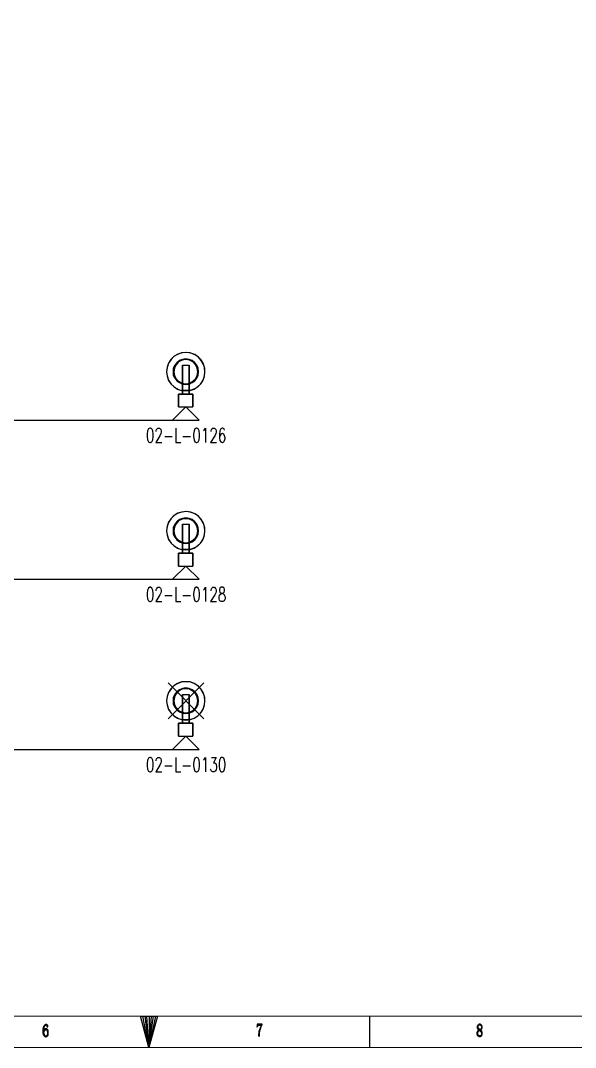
# Model space of a CAD drawing. Header units: inches. Extents: x 35 to 2894, y 23 to 617.
# Drawn here: x 1431.2 to 1607.4, y 22.8 to 348.9 of the extents above; entities that cross this region are included whole.
import ezdxf

# ---------------------------------------------------------------- set-up
doc = ezdxf.new("R2010")
doc.units = ezdxf.units.IN
doc.header["$MEASUREMENT"] = 0
doc.layers.add('Layer 1', color=7, linetype='Continuous')
doc.layers.add('LGT1', color=7, linetype='Continuous')
doc.styles.add('HZTXT', font='simplexs.shx', dxfattribs={"width": 0.7, "bigfont": 'hztxt.shx'})

msp = doc.modelspace()

# ---------------------------------------------------------------- hatches: boundary and pattern name
at = {"layer": 'Layer 1'}
for points in [[(1439.39, 30.1), (1439.12, 30.1), (1439.03, 30.01), (1438.95, 30.01), (1438.95, 29.92), (1438.86, 29.92), (1438.77, 29.83), (1438.68, 29.74), (1438.68, 29.65), (1438.59, 29.56), (1438.5, 29.48), (1438.5, 29.3), (1438.41, 29.21), (1438.41, 28.85), (1438.32, 28.76), (1438.32, 28.14), (1438.32, 27.96), (1438.32, 27.34), (1438.41, 27.25), (1438.41, 26.9), (1438.5, 26.81), (1438.5, 26.72), (1438.59, 26.72), (1438.59, 26.63), (1438.68, 26.54), (1438.68, 26.45), (1438.77, 26.36), (1439.21, 26.36), (1439.12, 26.36), (1439.03, 26.45), (1438.95, 26.45), (1438.95, 26.54), (1438.86, 26.63), (1438.77, 26.72), (1438.77, 26.9), (1438.68, 26.98), (1438.68, 27.34), (1438.59, 27.52), (1438.59, 27.78), (1438.68, 27.87), (1438.68, 28.05), (1438.59, 28.14), (1438.59, 28.59), (1438.68, 28.67), (1438.68, 29.39), (1438.77, 29.48), (1438.77, 29.56), (1438.86, 29.65), (1438.86, 29.74), (1438.95, 29.83), (1439.03, 29.83), (1439.12, 29.92), (1439.21, 29.92), (1439.3, 30.01), (1439.66, 30.01), (1439.57, 30.01), (1439.57, 30.1), (1439.48, 30.1)], [(1439.66, 30.01), (1439.3, 30.01), (1439.39, 30.01), (1439.48, 29.92), (1439.57, 29.83), (1439.57, 29.39), (1439.66, 29.39), (1439.84, 29.39), (1439.84, 29.48), (1439.84, 29.83), (1439.75, 29.92)], [(1507.89, 30.19), (1506.38, 30.19), (1506.29, 29.3), (1506.38, 29.3), (1506.38, 29.39), (1506.38, 29.48), (1506.47, 29.56), (1506.47, 29.65), (1506.56, 29.74), (1506.65, 29.83), (1506.74, 29.83), (1506.82, 29.92), (1507.8, 29.92), (1507.89, 30.01)], [(1507.8, 29.92), (1507.62, 29.92), (1507.62, 29.74), (1507.54, 29.65), (1507.54, 29.48), (1507.45, 29.39), (1507.36, 29.21), (1507.36, 29.12), (1507.27, 29.03), (1507.27, 28.85), (1507.18, 28.76), (1507.18, 28.59), (1507.09, 28.5), (1507.09, 28.32), (1507, 28.23), (1507, 28.05), (1506.91, 27.96), (1506.91, 27.7), (1506.82, 27.61), (1506.82, 27.43), (1506.82, 27.34), (1506.82, 27.25), (1506.74, 27.07), (1506.74, 26.54), (1506.82, 26.45), (1506.82, 26.36), (1506.91, 26.36), (1507, 26.36), (1507.09, 26.45), (1507.09, 27.78), (1507.18, 27.87), (1507.18, 28.23), (1507.27, 28.32), (1507.27, 28.41), (1507.36, 28.59), (1507.36, 28.85), (1507.45, 28.94), (1507.45, 29.03), (1507.54, 29.12), (1507.54, 29.3), (1507.62, 29.39), (1507.62, 29.56), (1507.71, 29.65), (1507.71, 29.74), (1507.8, 29.83)], [(1577.02, 30.19), (1576.84, 30.19), (1576.75, 30.1), (1576.57, 30.1), (1576.57, 30.01), (1576.48, 29.92), (1576.39, 29.92), (1576.39, 29.83), (1576.3, 29.74), (1576.3, 29.65), (1576.22, 29.56), (1576.22, 28.94), (1576.3, 28.85), (1576.3, 28.76), (1576.39, 28.67), (1576.39, 28.59), (1576.48, 28.5), (1576.57, 28.5), (1576.57, 28.41), (1576.66, 28.32), (1576.57, 28.23), (1576.84, 28.23), (1576.93, 28.14), (1577.02, 28.14), (1577.1, 28.05), (1577.19, 27.96), (1577.28, 27.87), (1577.37, 27.78), (1577.46, 27.7), (1577.55, 27.61), (1577.55, 27.25), (1577.64, 27.16), (1577.55, 26.98), (1577.55, 26.81), (1577.46, 26.72), (1577.46, 26.63), (1577.37, 26.54), (1577.28, 26.45), (1577.02, 26.45), (1576.57, 26.36), (1576.66, 26.36), (1576.75, 26.27), (1577.28, 26.27), (1577.37, 26.36), (1577.46, 26.45), (1577.55, 26.45), (1577.64, 26.54), (1577.64, 26.63), (1577.73, 26.72), (1577.73, 26.81), (1577.82, 26.98), (1577.82, 27.61), (1577.73, 27.78), (1577.73, 27.87), (1577.64, 27.87), (1577.64, 27.96), (1577.55, 28.05), (1577.55, 28.14), (1577.46, 28.23), (1577.37, 28.23), (1577.28, 28.32), (1577.37, 28.41), (1577.1, 28.41), (1577.02, 28.5), (1576.93, 28.59), (1576.84, 28.59), (1576.84, 28.67), (1576.75, 28.76), (1576.66, 28.76), (1576.66, 28.85), (1576.57, 28.94), (1576.48, 29.03), (1576.48, 29.21), (1576.39, 29.3), (1576.39, 29.39), (1576.48, 29.48), (1576.48, 29.74), (1576.57, 29.83), (1576.66, 29.92), (1576.75, 30.01), (1577.46, 30.01), (1577.37, 30.1), (1577.28, 30.1), (1577.19, 30.19)], [(1577.46, 30.01), (1577.02, 30.01), (1577.1, 30.01), (1577.28, 30.01), (1577.28, 29.92), (1577.37, 29.83), (1577.46, 29.74), (1577.46, 29.65), (1577.55, 29.56), (1577.55, 28.94), (1577.46, 28.85), (1577.46, 28.67), (1577.37, 28.59), (1577.28, 28.59), (1577.28, 28.5), (1577.19, 28.41), (1577.37, 28.41), (1577.46, 28.5), (1577.55, 28.5), (1577.55, 28.59), (1577.64, 28.67), (1577.64, 28.76), (1577.73, 28.85), (1577.73, 28.94), (1577.82, 29.03), (1577.82, 29.39), (1577.73, 29.56), (1577.73, 29.74), (1577.64, 29.83), (1577.55, 29.92)], [(1438.86, 28.5), (1438.77, 28.41), (1438.68, 28.32), (1438.68, 28.23), (1438.59, 28.14), (1438.68, 28.05), (1438.77, 28.14), (1438.86, 28.23), (1438.95, 28.32), (1439.03, 28.41), (1439.12, 28.41), (1439.21, 28.5), (1439.3, 28.5)], [(1439.3, 28.67), (1439.03, 28.67), (1438.95, 28.59), (1438.86, 28.5), (1439.3, 28.5), (1439.39, 28.41), (1439.48, 28.41), (1439.57, 28.32), (1439.57, 28.23), (1439.66, 28.14), (1439.66, 27.96), (1439.75, 27.87), (1439.75, 26.9), (1439.66, 26.81), (1439.66, 26.63), (1439.57, 26.54), (1439.57, 26.45), (1439.48, 26.45), (1439.39, 26.36), (1438.86, 26.36), (1438.86, 26.27), (1439.03, 26.27), (1439.12, 26.18), (1439.3, 26.18), (1439.39, 26.27), (1439.48, 26.27), (1439.57, 26.36), (1439.66, 26.36), (1439.75, 26.45), (1439.75, 26.54), (1439.84, 26.54), (1439.84, 26.63), (1439.92, 26.72), (1439.92, 26.9), (1440.01, 26.98), (1440.01, 27.96), (1439.92, 28.05), (1439.92, 28.23), (1439.84, 28.32), (1439.84, 28.41), (1439.75, 28.5), (1439.66, 28.59), (1439.57, 28.59), (1439.57, 28.67)], [(1576.57, 28.23), (1576.48, 28.14), (1576.39, 28.05), (1576.3, 27.96), (1576.3, 27.87), (1576.22, 27.78), (1576.22, 27.7), (1576.13, 27.61), (1576.13, 26.98), (1576.22, 26.9), (1576.22, 26.72), (1576.3, 26.63), (1576.39, 26.54), (1576.48, 26.45), (1576.57, 26.36), (1577.02, 26.45), (1576.84, 26.45), (1576.75, 26.45), (1576.66, 26.54), (1576.57, 26.54), (1576.57, 26.63), (1576.48, 26.72), (1576.48, 26.81), (1576.39, 26.9), (1576.39, 27.61), (1576.48, 27.7), (1576.48, 27.87), (1576.57, 27.96), (1576.57, 28.05), (1576.66, 28.14), (1576.75, 28.14), (1576.75, 28.23)]]:
    msp.add_hatch(color=0, dxfattribs=at).paths.add_polyline_path(points)

# ---------------------------------------------------------------- linework, layer by layer
at = {"lineweight": -3}
msp.add_line((1419.29, 117.43), (1479.44, 117.43), dxfattribs=at)
at = {"layer": 'Layer 1', "color": 5, "lineweight": 15}
msp.add_lwpolyline([(1051.96, 616.81), (1892.03, 616.81), (1892.03, 22.8), (1051.96, 22.8), (1051.96, 616.81)], dxfattribs=at)
at = {"layer": 'Layer 1', "color": 0, "lineweight": 9}
msp.add_lwpolyline([(1061.92, 606.84), (1882.07, 606.84), (1882.07, 32.77), (1061.92, 32.77), (1061.92, 606.84)], dxfattribs=at)
at = {"layer": 'Layer 1', "color": 1, "lineweight": -3}
for points in [[(1489.76, 236.96), (1489.67, 238.39), (1489.32, 239.72), (1488.6, 240.97), (1487.71, 242.03), (1486.56, 242.84), (1485.22, 243.28), (1483.89, 243.55), (1482.47, 243.37), (1481.13, 243.01), (1479.97, 242.3), (1479, 241.32), (1478.2, 240.17), (1477.75, 238.83), (1477.57, 237.41)], [(1489.76, 237.41), (1489.58, 238.74), (1489.14, 240.08), (1488.43, 241.23), (1487.45, 242.21), (1486.29, 242.92), (1485.05, 243.37), (1483.71, 243.55), (1482.29, 243.37), (1481.04, 242.92), (1479.89, 242.21), (1478.91, 241.23), (1478.2, 240.08), (1477.75, 238.74), (1477.57, 237.41), (1477.75, 236.07), (1478.2, 234.74), (1478.91, 233.58), (1479.89, 232.69), (1481.04, 231.89), (1482.29, 231.45), (1483.71, 231.36), (1485.05, 231.45), (1486.29, 231.89), (1487.45, 232.69), (1488.43, 233.58), (1489.14, 234.74), (1489.58, 236.07), (1489.76, 237.41)], [(1487.71, 237.41), (1487.63, 238.48), (1487.18, 239.45), (1486.56, 240.26), (1485.67, 240.97), (1484.69, 241.32), (1483.71, 241.5), (1482.64, 241.32), (1481.67, 240.97), (1480.78, 240.26), (1480.15, 239.45), (1479.71, 238.48), (1479.62, 237.41), (1479.71, 236.34), (1480.15, 235.36), (1480.78, 234.56), (1481.67, 233.94), (1482.64, 233.49), (1483.71, 233.32), (1484.69, 233.49), (1485.67, 233.94), (1486.56, 234.56), (1487.18, 235.36), (1487.63, 236.34), (1487.71, 237.41)], [(1487.45, 237.41), (1487.27, 238.57), (1486.74, 239.63), (1485.94, 240.52), (1484.87, 241.06), (1483.71, 241.23), (1482.47, 241.06), (1481.4, 240.52), (1480.6, 239.63), (1480.06, 238.57), (1479.89, 237.41), (1480.06, 236.25), (1480.6, 235.18), (1481.4, 234.38), (1482.47, 233.76), (1483.71, 233.58), (1484.87, 233.76), (1485.94, 234.38), (1486.74, 235.18), (1487.27, 236.25), (1487.45, 237.41)], [(1482.64, 239.45), (1482.64, 230.29)], [(1484.69, 230.29), (1482.64, 230.29), (1482.64, 239.45)], [(1484.69, 230.29), (1484.69, 239.45), (1484.69, 231), (1484.69, 230.29), (1482.64, 230.29)], [(1482.64, 239.45), (1484.69, 239.45)], [(1482.64, 239.45), (1484.69, 239.45)], [(1477.57, 237.41), (1477.75, 235.99), (1478.2, 234.65), (1479, 233.49), (1480.06, 232.52), (1481.31, 231.8), (1482.64, 231.45)], [(1485.13, 231.54), (1486.38, 231.98), (1487.45, 232.6), (1488.34, 233.49), (1489.05, 234.56), (1489.49, 235.72), (1489.76, 236.96)], [(1481.4, 226.2), (1481.4, 230.29), (1485.94, 230.29), (1485.94, 226.2)], [(1481.4, 230.29), (1481.4, 226.2)], [(1485.94, 230.29), (1481.4, 230.29)], [(1485.13, 231.54), (1484.69, 231.45), (1482.64, 231.45)], [(1485.94, 226.2), (1485.94, 230.29)], [(1481.4, 226.2), (1485.94, 226.2)], [(1489.76, 186.45), (1489.67, 187.87), (1489.32, 189.21), (1488.6, 190.45), (1487.71, 191.52), (1486.56, 192.32), (1485.22, 192.76), (1483.89, 193.03), (1482.47, 192.85), (1481.13, 192.5), (1479.97, 191.79), (1479, 190.81), (1478.2, 189.65), (1477.75, 188.32), (1477.57, 186.89)], [(1489.76, 186.89), (1489.58, 188.23), (1489.14, 189.56), (1488.43, 190.72), (1487.45, 191.7), (1486.29, 192.41), (1485.05, 192.85), (1483.71, 193.03), (1482.29, 192.85), (1481.04, 192.41), (1479.89, 191.7), (1478.91, 190.72), (1478.2, 189.56), (1477.75, 188.23), (1477.57, 186.89), (1477.75, 185.56), (1478.2, 184.22), (1478.91, 183.07), (1479.89, 182.18), (1481.04, 181.38), (1482.29, 180.93), (1483.71, 180.84), (1485.05, 180.93), (1486.29, 181.38), (1487.45, 182.18), (1488.43, 183.07), (1489.14, 184.22), (1489.58, 185.56), (1489.76, 186.89)], [(1487.71, 186.89), (1487.63, 187.96), (1487.18, 188.94), (1486.56, 189.74), (1485.67, 190.45), (1484.69, 190.81), (1483.71, 190.99), (1482.64, 190.81), (1481.67, 190.45), (1480.78, 189.74), (1480.15, 188.94), (1479.71, 187.96), (1479.62, 186.89), (1479.71, 185.83), (1480.15, 184.85), (1480.78, 184.05), (1481.67, 183.42), (1482.64, 182.98), (1483.71, 182.8), (1484.69, 182.98), (1485.67, 183.42), (1486.56, 184.05), (1487.18, 184.85), (1487.63, 185.83), (1487.71, 186.89)], [(1487.45, 186.89), (1487.27, 188.05), (1486.74, 189.12), (1485.94, 190.01), (1484.87, 190.54), (1483.71, 190.72), (1482.47, 190.54), (1481.4, 190.01), (1480.6, 189.12), (1480.06, 188.05), (1479.89, 186.89), (1480.06, 185.74), (1480.6, 184.67), (1481.4, 183.87), (1482.47, 183.25), (1483.71, 183.07), (1484.87, 183.25), (1485.94, 183.87), (1486.74, 184.67), (1487.27, 185.74), (1487.45, 186.89)], [(1477.57, 186.89), (1477.75, 185.47), (1478.2, 184.14), (1479, 182.98), (1480.06, 182), (1481.31, 181.29), (1482.64, 180.93)], [(1482.64, 188.94), (1482.64, 179.78)], [(1484.69, 179.78), (1482.64, 179.78), (1482.64, 188.94)], [(1484.69, 179.78), (1484.69, 188.94), (1484.69, 180.49), (1484.69, 179.78), (1482.64, 179.78)], [(1482.64, 188.94), (1484.69, 188.94)], [(1482.64, 188.94), (1484.69, 188.94)], [(1485.13, 181.02), (1486.38, 181.47), (1487.45, 182.09), (1488.34, 182.98), (1489.05, 184.05), (1489.49, 185.2), (1489.76, 186.45)], [(1481.4, 175.68), (1481.4, 179.78), (1485.94, 179.78), (1485.94, 175.68)], [(1481.4, 179.78), (1481.4, 175.68)], [(1485.94, 179.78), (1481.4, 179.78)], [(1485.13, 181.02), (1484.69, 180.93), (1482.64, 180.93)], [(1485.94, 175.68), (1485.94, 179.78)], [(1481.4, 175.68), (1485.94, 175.68)], [(1489.76, 132.47), (1489.67, 133.89), (1489.32, 135.22), (1488.6, 136.47), (1487.71, 137.45), (1486.56, 138.25), (1485.22, 138.78), (1483.89, 138.96), (1482.47, 138.87), (1481.13, 138.43), (1479.97, 137.71), (1479, 136.74), (1478.2, 135.58), (1477.75, 134.25), (1477.57, 132.91)], [(1489.76, 132.91), (1489.58, 134.25), (1489.14, 135.58), (1488.43, 136.74), (1487.45, 137.63), (1486.29, 138.43), (1485.05, 138.87), (1483.71, 138.96), (1482.29, 138.87), (1481.04, 138.43), (1479.89, 137.63), (1478.91, 136.74), (1478.2, 135.58), (1477.75, 134.25), (1477.57, 132.91), (1477.75, 131.58), (1478.2, 130.24), (1478.91, 129.09), (1479.89, 128.11), (1481.04, 127.4), (1482.29, 126.95), (1483.71, 126.77), (1485.05, 126.95), (1486.29, 127.4), (1487.45, 128.11), (1488.43, 129.09), (1489.14, 130.24), (1489.58, 131.58), (1489.76, 132.91)], [(1478.02, 127.22), (1489.4, 138.6)], [(1478.02, 138.6), (1489.4, 127.22)], [(1487.71, 132.91), (1487.63, 133.98), (1487.18, 134.96), (1486.56, 135.76), (1485.67, 136.38), (1484.69, 136.83), (1483.71, 137), (1482.64, 136.83), (1481.67, 136.38), (1480.78, 135.76), (1480.15, 134.96), (1479.71, 133.98), (1479.62, 132.91), (1479.71, 131.84), (1480.15, 130.86), (1480.78, 130.06), (1481.67, 129.35), (1482.64, 129), (1483.71, 128.82), (1484.69, 129), (1485.67, 129.35), (1486.56, 130.06), (1487.18, 130.86), (1487.63, 131.84), (1487.71, 132.91)], [(1487.45, 132.91), (1487.27, 134.07), (1486.74, 135.14), (1485.94, 135.94), (1484.87, 136.56), (1483.71, 136.74), (1482.47, 136.56), (1481.4, 135.94), (1480.6, 135.14), (1480.06, 134.07), (1479.89, 132.91), (1480.06, 131.75), (1480.6, 130.69), (1481.4, 129.8), (1482.47, 129.26), (1483.71, 129.09), (1484.87, 129.26), (1485.94, 129.8), (1486.74, 130.69), (1487.27, 131.75), (1487.45, 132.91)], [(1482.64, 134.87), (1482.64, 125.79)], [(1484.69, 125.79), (1482.64, 125.79), (1482.64, 134.87)], [(1484.69, 125.79), (1484.69, 134.87), (1484.69, 126.42), (1484.69, 125.79), (1482.64, 125.79)], [(1482.64, 134.87), (1484.69, 134.87)], [(1482.64, 134.87), (1484.69, 134.87)], [(1477.57, 132.91), (1477.75, 131.49), (1478.2, 130.15), (1479, 129), (1480.06, 128.02), (1481.31, 127.31), (1482.64, 126.86)], [(1485.13, 126.95), (1486.38, 127.4), (1487.45, 128.11), (1488.34, 129), (1489.05, 130.06), (1489.49, 131.22), (1489.76, 132.47)], [(1481.4, 121.7), (1481.4, 125.79), (1485.94, 125.79), (1485.94, 121.7)], [(1481.4, 125.79), (1481.4, 121.7)], [(1485.94, 125.79), (1481.4, 125.79)], [(1485.13, 126.95), (1484.69, 126.86), (1482.64, 126.86)], [(1485.94, 121.7), (1485.94, 125.79)], [(1481.4, 121.7), (1485.94, 121.7)], [(1481.4, 121.7), (1485.94, 121.7)]]:
    msp.add_lwpolyline(points, dxfattribs=at)
at = {"layer": 'Layer 1', "lineweight": -3}
for points in [[(1487.89, 222.02), (1483.71, 226.2), (1479.44, 222.02), (1487.89, 222.02)], [(1329.45, 222.02), (1485.31, 222.02)], [(1487.89, 171.5), (1483.71, 175.68), (1479.44, 171.5), (1487.89, 171.5)], [(1329.45, 171.5), (1485.31, 171.5)], [(1487.89, 117.43), (1483.71, 121.7), (1479.44, 117.43), (1487.89, 117.43)]]:
    msp.add_lwpolyline(points, dxfattribs=at)
at = {"layer": 'Layer 1', "color": 0, "lineweight": -3}
for points in [[(1481.4, 226.2), (1485.94, 226.2)], [(1481.4, 175.68), (1485.94, 175.68)], [(1471.95, 22.8), (1469.28, 32.77), (1474.71, 32.77), (1471.95, 22.8), (1469.99, 32.77), (1470.62, 32.77), (1471.95, 22.8), (1471.33, 32.77), (1472.66, 32.77), (1471.95, 22.8), (1473.37, 32.77), (1474, 32.77), (1471.95, 22.8)], [(1472.04, 32.77), (1472.04, 22.8)], [(1542.05, 32.77), (1542.05, 22.8)], [(1439.39, 30.1), (1439.12, 30.1), (1439.03, 30.01), (1438.95, 30.01), (1438.95, 29.92), (1438.86, 29.92), (1438.77, 29.83), (1438.68, 29.74), (1438.68, 29.65), (1438.59, 29.56), (1438.5, 29.48), (1438.5, 29.3), (1438.41, 29.21), (1438.41, 28.85), (1438.32, 28.76), (1438.32, 28.14), (1438.32, 27.96), (1438.32, 27.34), (1438.41, 27.25), (1438.41, 26.9), (1438.5, 26.81), (1438.5, 26.72), (1438.59, 26.72), (1438.59, 26.63), (1438.68, 26.54), (1438.68, 26.45), (1438.77, 26.36), (1439.21, 26.36), (1439.12, 26.36), (1439.03, 26.45), (1438.95, 26.45), (1438.95, 26.54), (1438.86, 26.63), (1438.77, 26.72), (1438.77, 26.9), (1438.68, 26.98), (1438.68, 27.34), (1438.59, 27.52), (1438.59, 27.78), (1438.68, 27.87), (1438.68, 28.05), (1438.59, 28.14), (1438.59, 28.59), (1438.68, 28.67), (1438.68, 29.39), (1438.77, 29.48), (1438.77, 29.56), (1438.86, 29.65), (1438.86, 29.74), (1438.95, 29.83), (1439.03, 29.83), (1439.12, 29.92), (1439.21, 29.92), (1439.3, 30.01), (1439.66, 30.01), (1439.57, 30.01), (1439.57, 30.1), (1439.48, 30.1), (1439.39, 30.1)], [(1439.66, 30.01), (1439.3, 30.01), (1439.39, 30.01), (1439.48, 29.92), (1439.57, 29.83), (1439.57, 29.39), (1439.66, 29.39), (1439.84, 29.39), (1439.84, 29.48), (1439.84, 29.83), (1439.75, 29.92), (1439.66, 30.01)], [(1507.89, 30.19), (1506.38, 30.19), (1506.29, 29.3), (1506.38, 29.3), (1506.38, 29.39), (1506.38, 29.48), (1506.47, 29.56), (1506.47, 29.65), (1506.56, 29.74), (1506.65, 29.83), (1506.74, 29.83), (1506.82, 29.92), (1507.8, 29.92), (1507.89, 30.01), (1507.89, 30.19)], [(1507.8, 29.92), (1507.62, 29.92), (1507.62, 29.74), (1507.54, 29.65), (1507.54, 29.48), (1507.45, 29.39), (1507.36, 29.21), (1507.36, 29.12), (1507.27, 29.03), (1507.27, 28.85), (1507.18, 28.76), (1507.18, 28.59), (1507.09, 28.5), (1507.09, 28.32), (1507, 28.23), (1507, 28.05), (1506.91, 27.96), (1506.91, 27.7), (1506.82, 27.61), (1506.82, 27.43), (1506.82, 27.34), (1506.82, 27.25), (1506.74, 27.07), (1506.74, 26.54), (1506.82, 26.45), (1506.82, 26.36), (1506.91, 26.36), (1507, 26.36), (1507.09, 26.45), (1507.09, 27.78), (1507.18, 27.87), (1507.18, 28.23), (1507.27, 28.32), (1507.27, 28.41), (1507.36, 28.59), (1507.36, 28.85), (1507.45, 28.94), (1507.45, 29.03), (1507.54, 29.12), (1507.54, 29.3), (1507.62, 29.39), (1507.62, 29.56), (1507.71, 29.65), (1507.71, 29.74), (1507.8, 29.83), (1507.8, 29.92)], [(1577.02, 30.19), (1576.84, 30.19), (1576.75, 30.1), (1576.57, 30.1), (1576.57, 30.01), (1576.48, 29.92), (1576.39, 29.92), (1576.39, 29.83), (1576.3, 29.74), (1576.3, 29.65), (1576.22, 29.56), (1576.22, 28.94), (1576.3, 28.85), (1576.3, 28.76), (1576.39, 28.67), (1576.39, 28.59), (1576.48, 28.5), (1576.57, 28.5), (1576.57, 28.41), (1576.66, 28.32), (1576.57, 28.23), (1576.84, 28.23), (1576.93, 28.14), (1577.02, 28.14), (1577.1, 28.05), (1577.19, 27.96), (1577.28, 27.87), (1577.37, 27.78), (1577.46, 27.7), (1577.55, 27.61), (1577.55, 27.25), (1577.64, 27.16), (1577.55, 26.98), (1577.55, 26.81), (1577.46, 26.72), (1577.46, 26.63), (1577.37, 26.54), (1577.28, 26.45), (1577.02, 26.45), (1576.57, 26.36), (1576.66, 26.36), (1576.75, 26.27), (1577.28, 26.27), (1577.37, 26.36), (1577.46, 26.45), (1577.55, 26.45), (1577.64, 26.54), (1577.64, 26.63), (1577.73, 26.72), (1577.73, 26.81), (1577.82, 26.98), (1577.82, 27.61), (1577.73, 27.78), (1577.73, 27.87), (1577.64, 27.87), (1577.64, 27.96), (1577.55, 28.05), (1577.55, 28.14), (1577.46, 28.23), (1577.37, 28.23), (1577.28, 28.32), (1577.37, 28.41), (1577.1, 28.41), (1577.02, 28.5), (1576.93, 28.59), (1576.84, 28.59), (1576.84, 28.67), (1576.75, 28.76), (1576.66, 28.76), (1576.66, 28.85), (1576.57, 28.94), (1576.48, 29.03), (1576.48, 29.21), (1576.39, 29.3), (1576.39, 29.39), (1576.48, 29.48), (1576.48, 29.74), (1576.57, 29.83), (1576.66, 29.92), (1576.75, 30.01), (1577.46, 30.01), (1577.37, 30.1), (1577.28, 30.1), (1577.19, 30.19), (1577.02, 30.19)], [(1577.46, 30.01), (1577.02, 30.01), (1577.1, 30.01), (1577.28, 30.01), (1577.28, 29.92), (1577.37, 29.83), (1577.46, 29.74), (1577.46, 29.65), (1577.55, 29.56), (1577.55, 28.94), (1577.46, 28.85), (1577.46, 28.67), (1577.37, 28.59), (1577.28, 28.59), (1577.28, 28.5), (1577.19, 28.41), (1577.37, 28.41), (1577.46, 28.5), (1577.55, 28.5), (1577.55, 28.59), (1577.64, 28.67), (1577.64, 28.76), (1577.73, 28.85), (1577.73, 28.94), (1577.82, 29.03), (1577.82, 29.39), (1577.73, 29.56), (1577.73, 29.74), (1577.64, 29.83), (1577.55, 29.92), (1577.46, 30.01)], [(1438.86, 28.5), (1438.77, 28.41), (1438.68, 28.32), (1438.68, 28.23), (1438.59, 28.14), (1438.68, 28.05), (1438.77, 28.14), (1438.86, 28.23), (1438.95, 28.32), (1439.03, 28.41), (1439.12, 28.41), (1439.21, 28.5), (1439.3, 28.5), (1438.86, 28.5)], [(1439.3, 28.67), (1439.03, 28.67), (1438.95, 28.59), (1438.86, 28.5), (1439.3, 28.5), (1439.39, 28.41), (1439.48, 28.41), (1439.57, 28.32), (1439.57, 28.23), (1439.66, 28.14), (1439.66, 27.96), (1439.75, 27.87), (1439.75, 26.9), (1439.66, 26.81), (1439.66, 26.63), (1439.57, 26.54), (1439.57, 26.45), (1439.48, 26.45), (1439.39, 26.36), (1438.86, 26.36), (1438.86, 26.27), (1439.03, 26.27), (1439.12, 26.18), (1439.3, 26.18), (1439.39, 26.27), (1439.48, 26.27), (1439.57, 26.36), (1439.66, 26.36), (1439.75, 26.45), (1439.75, 26.54), (1439.84, 26.54), (1439.84, 26.63), (1439.92, 26.72), (1439.92, 26.9), (1440.01, 26.98), (1440.01, 27.96), (1439.92, 28.05), (1439.92, 28.23), (1439.84, 28.32), (1439.84, 28.41), (1439.75, 28.5), (1439.66, 28.59), (1439.57, 28.59), (1439.57, 28.67), (1439.3, 28.67)], [(1576.57, 28.23), (1576.48, 28.14), (1576.39, 28.05), (1576.3, 27.96), (1576.3, 27.87), (1576.22, 27.78), (1576.22, 27.7), (1576.13, 27.61), (1576.13, 26.98), (1576.22, 26.9), (1576.22, 26.72), (1576.3, 26.63), (1576.39, 26.54), (1576.48, 26.45), (1576.57, 26.36), (1577.02, 26.45), (1576.84, 26.45), (1576.75, 26.45), (1576.66, 26.54), (1576.57, 26.54), (1576.57, 26.63), (1576.48, 26.72), (1576.48, 26.81), (1576.39, 26.9), (1576.39, 27.61), (1576.48, 27.7), (1576.48, 27.87), (1576.57, 27.96), (1576.57, 28.05), (1576.66, 28.14), (1576.75, 28.14), (1576.75, 28.23), (1576.57, 28.23)]]:
    msp.add_lwpolyline(points, dxfattribs=at)
at = {"layer": 'Layer 1', "lineweight": 0}
for points in [[(1439.39, 30.1), (1439.12, 30.1), (1439.03, 30.01), (1438.95, 30.01), (1438.95, 29.92), (1438.86, 29.92), (1438.77, 29.83), (1438.68, 29.74), (1438.68, 29.65), (1438.59, 29.56), (1438.5, 29.48), (1438.5, 29.3), (1438.41, 29.21), (1438.41, 28.85), (1438.32, 28.76), (1438.32, 28.14), (1438.32, 27.96), (1438.32, 27.34), (1438.41, 27.25), (1438.41, 26.9), (1438.5, 26.81), (1438.5, 26.72), (1438.59, 26.72), (1438.59, 26.63), (1438.68, 26.54), (1438.68, 26.45), (1438.77, 26.36), (1439.21, 26.36), (1439.12, 26.36), (1439.03, 26.45), (1438.95, 26.45), (1438.95, 26.54), (1438.86, 26.63), (1438.77, 26.72), (1438.77, 26.9), (1438.68, 26.98), (1438.68, 27.34), (1438.59, 27.52), (1438.59, 27.78), (1438.68, 27.87), (1438.68, 28.05), (1438.59, 28.14), (1438.59, 28.59), (1438.68, 28.67), (1438.68, 29.39), (1438.77, 29.48), (1438.77, 29.56), (1438.86, 29.65), (1438.86, 29.74), (1438.95, 29.83), (1439.03, 29.83), (1439.12, 29.92), (1439.21, 29.92), (1439.3, 30.01), (1439.66, 30.01), (1439.57, 30.01), (1439.57, 30.1), (1439.48, 30.1), (1439.39, 30.1)], [(1439.66, 30.01), (1439.3, 30.01), (1439.39, 30.01), (1439.48, 29.92), (1439.57, 29.83), (1439.57, 29.39), (1439.66, 29.39), (1439.84, 29.39), (1439.84, 29.48), (1439.84, 29.83), (1439.75, 29.92), (1439.66, 30.01)], [(1507.89, 30.19), (1506.38, 30.19), (1506.29, 29.3), (1506.38, 29.3), (1506.38, 29.39), (1506.38, 29.48), (1506.47, 29.56), (1506.47, 29.65), (1506.56, 29.74), (1506.65, 29.83), (1506.74, 29.83), (1506.82, 29.92), (1507.8, 29.92), (1507.89, 30.01), (1507.89, 30.19)], [(1507.8, 29.92), (1507.62, 29.92), (1507.62, 29.74), (1507.54, 29.65), (1507.54, 29.48), (1507.45, 29.39), (1507.36, 29.21), (1507.36, 29.12), (1507.27, 29.03), (1507.27, 28.85), (1507.18, 28.76), (1507.18, 28.59), (1507.09, 28.5), (1507.09, 28.32), (1507, 28.23), (1507, 28.05), (1506.91, 27.96), (1506.91, 27.7), (1506.82, 27.61), (1506.82, 27.43), (1506.82, 27.34), (1506.82, 27.25), (1506.74, 27.07), (1506.74, 26.54), (1506.82, 26.45), (1506.82, 26.36), (1506.91, 26.36), (1507, 26.36), (1507.09, 26.45), (1507.09, 27.78), (1507.18, 27.87), (1507.18, 28.23), (1507.27, 28.32), (1507.27, 28.41), (1507.36, 28.59), (1507.36, 28.85), (1507.45, 28.94), (1507.45, 29.03), (1507.54, 29.12), (1507.54, 29.3), (1507.62, 29.39), (1507.62, 29.56), (1507.71, 29.65), (1507.71, 29.74), (1507.8, 29.83), (1507.8, 29.92)], [(1577.02, 30.19), (1576.84, 30.19), (1576.75, 30.1), (1576.57, 30.1), (1576.57, 30.01), (1576.48, 29.92), (1576.39, 29.92), (1576.39, 29.83), (1576.3, 29.74), (1576.3, 29.65), (1576.22, 29.56), (1576.22, 28.94), (1576.3, 28.85), (1576.3, 28.76), (1576.39, 28.67), (1576.39, 28.59), (1576.48, 28.5), (1576.57, 28.5), (1576.57, 28.41), (1576.66, 28.32), (1576.57, 28.23), (1576.84, 28.23), (1576.93, 28.14), (1577.02, 28.14), (1577.1, 28.05), (1577.19, 27.96), (1577.28, 27.87), (1577.37, 27.78), (1577.46, 27.7), (1577.55, 27.61), (1577.55, 27.25), (1577.64, 27.16), (1577.55, 26.98), (1577.55, 26.81), (1577.46, 26.72), (1577.46, 26.63), (1577.37, 26.54), (1577.28, 26.45), (1577.02, 26.45), (1576.57, 26.36), (1576.66, 26.36), (1576.75, 26.27), (1577.28, 26.27), (1577.37, 26.36), (1577.46, 26.45), (1577.55, 26.45), (1577.64, 26.54), (1577.64, 26.63), (1577.73, 26.72), (1577.73, 26.81), (1577.82, 26.98), (1577.82, 27.61), (1577.73, 27.78), (1577.73, 27.87), (1577.64, 27.87), (1577.64, 27.96), (1577.55, 28.05), (1577.55, 28.14), (1577.46, 28.23), (1577.37, 28.23), (1577.28, 28.32), (1577.37, 28.41), (1577.1, 28.41), (1577.02, 28.5), (1576.93, 28.59), (1576.84, 28.59), (1576.84, 28.67), (1576.75, 28.76), (1576.66, 28.76), (1576.66, 28.85), (1576.57, 28.94), (1576.48, 29.03), (1576.48, 29.21), (1576.39, 29.3), (1576.39, 29.39), (1576.48, 29.48), (1576.48, 29.74), (1576.57, 29.83), (1576.66, 29.92), (1576.75, 30.01), (1577.46, 30.01), (1577.37, 30.1), (1577.28, 30.1), (1577.19, 30.19), (1577.02, 30.19)], [(1577.46, 30.01), (1577.02, 30.01), (1577.1, 30.01), (1577.28, 30.01), (1577.28, 29.92), (1577.37, 29.83), (1577.46, 29.74), (1577.46, 29.65), (1577.55, 29.56), (1577.55, 28.94), (1577.46, 28.85), (1577.46, 28.67), (1577.37, 28.59), (1577.28, 28.59), (1577.28, 28.5), (1577.19, 28.41), (1577.37, 28.41), (1577.46, 28.5), (1577.55, 28.5), (1577.55, 28.59), (1577.64, 28.67), (1577.64, 28.76), (1577.73, 28.85), (1577.73, 28.94), (1577.82, 29.03), (1577.82, 29.39), (1577.73, 29.56), (1577.73, 29.74), (1577.64, 29.83), (1577.55, 29.92), (1577.46, 30.01)], [(1438.86, 28.5), (1438.77, 28.41), (1438.68, 28.32), (1438.68, 28.23), (1438.59, 28.14), (1438.68, 28.05), (1438.77, 28.14), (1438.86, 28.23), (1438.95, 28.32), (1439.03, 28.41), (1439.12, 28.41), (1439.21, 28.5), (1439.3, 28.5), (1438.86, 28.5)], [(1439.3, 28.67), (1439.03, 28.67), (1438.95, 28.59), (1438.86, 28.5), (1439.3, 28.5), (1439.39, 28.41), (1439.48, 28.41), (1439.57, 28.32), (1439.57, 28.23), (1439.66, 28.14), (1439.66, 27.96), (1439.75, 27.87), (1439.75, 26.9), (1439.66, 26.81), (1439.66, 26.63), (1439.57, 26.54), (1439.57, 26.45), (1439.48, 26.45), (1439.39, 26.36), (1438.86, 26.36), (1438.86, 26.27), (1439.03, 26.27), (1439.12, 26.18), (1439.3, 26.18), (1439.39, 26.27), (1439.48, 26.27), (1439.57, 26.36), (1439.66, 26.36), (1439.75, 26.45), (1439.75, 26.54), (1439.84, 26.54), (1439.84, 26.63), (1439.92, 26.72), (1439.92, 26.9), (1440.01, 26.98), (1440.01, 27.96), (1439.92, 28.05), (1439.92, 28.23), (1439.84, 28.32), (1439.84, 28.41), (1439.75, 28.5), (1439.66, 28.59), (1439.57, 28.59), (1439.57, 28.67), (1439.3, 28.67)], [(1576.57, 28.23), (1576.48, 28.14), (1576.39, 28.05), (1576.3, 27.96), (1576.3, 27.87), (1576.22, 27.78), (1576.22, 27.7), (1576.13, 27.61), (1576.13, 26.98), (1576.22, 26.9), (1576.22, 26.72), (1576.3, 26.63), (1576.39, 26.54), (1576.48, 26.45), (1576.57, 26.36), (1577.02, 26.45), (1576.84, 26.45), (1576.75, 26.45), (1576.66, 26.54), (1576.57, 26.54), (1576.57, 26.63), (1576.48, 26.72), (1576.48, 26.81), (1576.39, 26.9), (1576.39, 27.61), (1576.48, 27.7), (1576.48, 27.87), (1576.57, 27.96), (1576.57, 28.05), (1576.66, 28.14), (1576.75, 28.14), (1576.75, 28.23), (1576.57, 28.23)]]:
    msp.add_lwpolyline(points, dxfattribs=at)

# ---------------------------------------------------------------- texts
at = {"layer": 'LGT1', "lineweight": -3, "style": 'HZTXT', "width": 0.7}
for s, p in [('02-L-0126', (1471.02, 214.95)), ('02-L-0128', (1471.02, 164.43)), ('02-L-0130', (1471.02, 110.36))]:
    msp.add_text(s, height=4.5, dxfattribs=at).set_placement(p)

doc.saveas('drawing.dxf')
